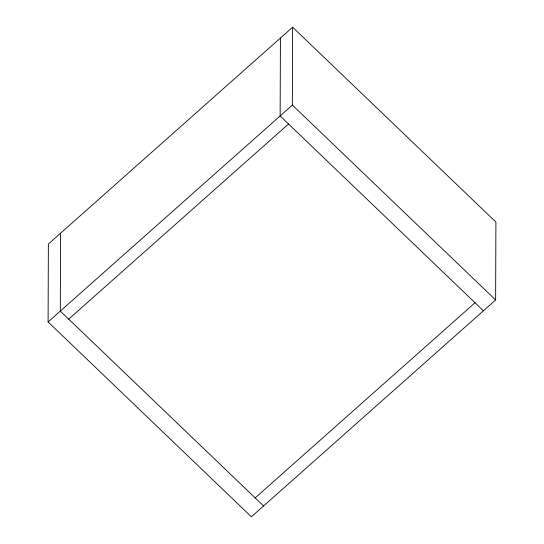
<?xml version="1.0" encoding="UTF-8"?>
<svg xmlns="http://www.w3.org/2000/svg" width="544" height="544" viewBox="0 0 544 544"><rect width="100%" height="100%" fill="white"/><g stroke="black" fill="none" stroke-linecap="round" stroke-linejoin="round"><path stroke-width="0.82" d="M48.096 321.932L48.368 244.045L292.631 27.2L495.904 222.068L495.632 299.955L251.369 516.8L48.096 321.932L292.359 105.087L292.631 27.2M60.581 233.199L60.309 311.093L263.582 505.961M280.418 38.039L280.146 115.933L483.419 310.801M68.707 319.144L288.544 123.984M255.184 497.903L475.021 302.75M292.359 105.087L495.632 299.955"/></g></svg>
